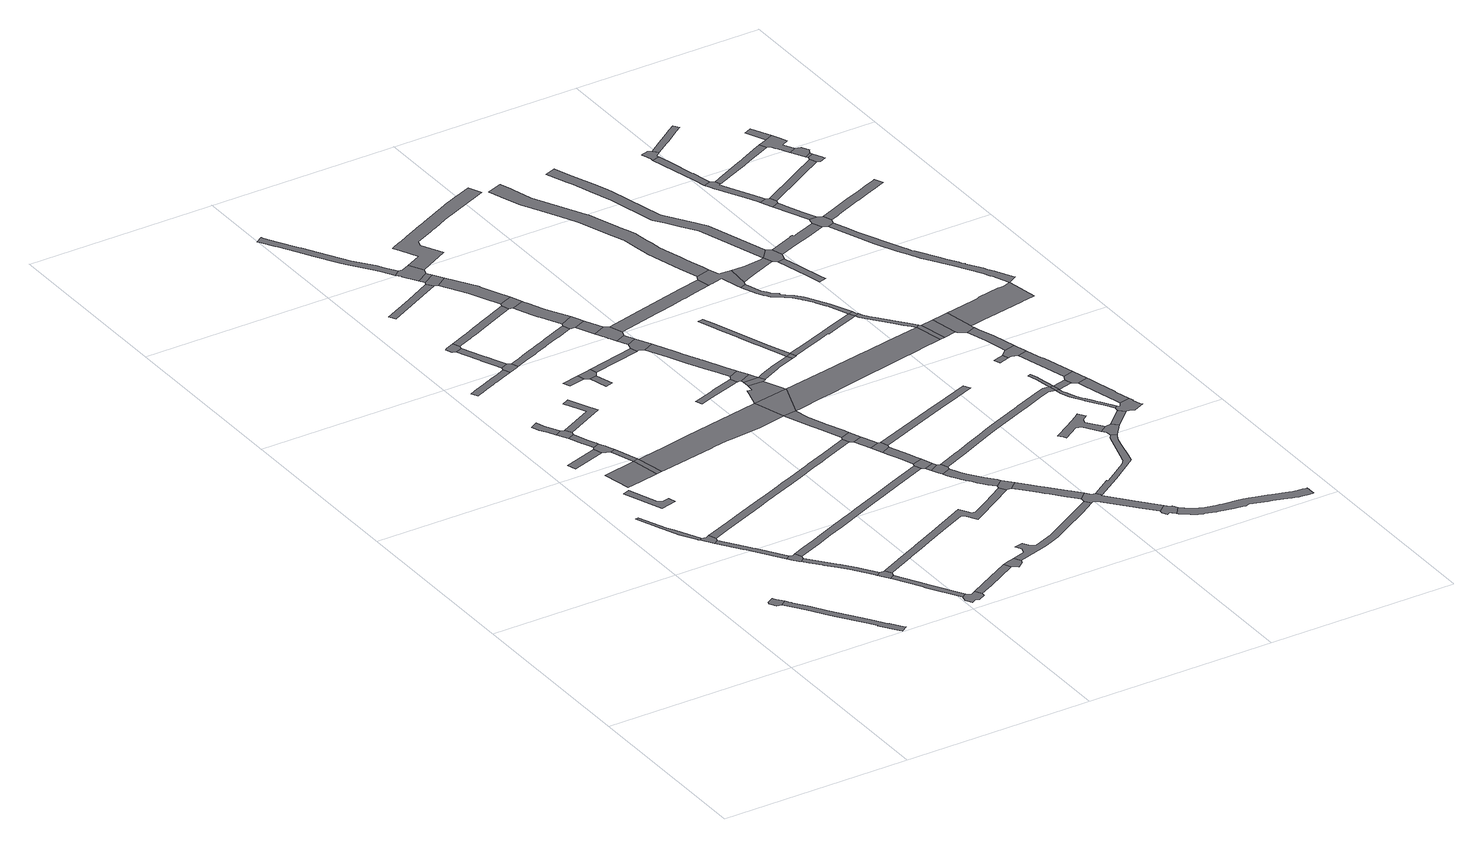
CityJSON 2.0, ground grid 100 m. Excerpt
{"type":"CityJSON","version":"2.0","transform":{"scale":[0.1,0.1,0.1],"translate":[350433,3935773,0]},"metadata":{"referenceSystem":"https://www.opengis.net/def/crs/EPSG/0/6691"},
"CityObjects":{
"road1":{"type":"Road","geometry":[{"type":"MultiSurface","lod":"1","boundaries":[[[0,1,2,3,4,5,6]]]}]},
"road2":{"type":"Road","attributes":{"RoadStructureAttribute.sectionType":"1"},"geometry":[{"type":"MultiSurface","lod":"1","boundaries":[[[7,8,9,10,11,12,13,14,15,16,17,18,19,20,21,22,23,24,25,26,0,6]]]}]},
"road3":{"type":"Road","attributes":{"RoadStructureAttribute.sectionType":"1"},"geometry":[{"type":"MultiSurface","lod":"1","boundaries":[[[27,28,29,30,31,32,33,34,35,36,37,38,39]]]}]},
"road4":{"type":"Road","geometry":[{"type":"MultiSurface","lod":"1","boundaries":[[[38,40,41,42,43,44,39]]]}]},
"road5":{"type":"Road","attributes":{"RoadStructureAttribute.sectionType":"1"},"geometry":[{"type":"MultiSurface","lod":"1","boundaries":[[[45,46,47,48,49,41,40,50,51,52,53]]]}]},
"road6":{"type":"Road","attributes":{"RoadStructureAttribute.sectionType":"1"},"geometry":[{"type":"MultiSurface","lod":"1","boundaries":[[[54,55,56,57,58,59,60]]]}]},
"road7":{"type":"Road","geometry":[{"type":"MultiSurface","lod":"1","boundaries":[[[61,62,63,45,53,64,65,66,67]]]}]},
"road8":{"type":"Road","attributes":{"RoadStructureAttribute.sectionType":"1"},"geometry":[{"type":"MultiSurface","lod":"1","boundaries":[[[68,69,70,71]]]}]},
"road9":{"type":"Road","attributes":{"RoadStructureAttribute.sectionType":"1"},"geometry":[{"type":"MultiSurface","lod":"1","boundaries":[[[72,73,74,75,76,77,78,67,66,79,80,81,82,83,84,85,86,87]]]}]},
"road10":{"type":"Road","attributes":{"function":"3","RoadStructureAttribute.sectionType":"1"},"geometry":[{"type":"MultiSurface","lod":"1","boundaries":[[[88,89,90,91,92]]]}]},
"road11":{"type":"Road","attributes":{"RoadStructureAttribute.sectionType":"1"},"geometry":[{"type":"MultiSurface","lod":"1","boundaries":[[[93,94,95,96,97,98,99,100]]]}]},
"road12":{"type":"Road","geometry":[{"type":"MultiSurface","lod":"1","boundaries":[[[101,93,100,102,103,104]]]}]},
"road13":{"type":"Road","geometry":[{"type":"MultiSurface","lod":"1","boundaries":[[[105,106,107,72,87,108,109]]]}]},
"road14":{"type":"Road","attributes":{"RoadStructureAttribute.sectionType":"1"},"geometry":[{"type":"MultiSurface","lod":"1","boundaries":[[[110,111,112,113,114,103,102,115,116,117,118,119,120]]]}]},
"road15":{"type":"Road","geometry":[{"type":"MultiSurface","lod":"1","boundaries":[[[121,122,123,124,120,119,71,70,125]]]}]},
"road16":{"type":"Road","geometry":[{"type":"MultiSurface","lod":"1","boundaries":[[[126,127,128,91,90]]]}]},
"road17":{"type":"Road","attributes":{"RoadStructureAttribute.sectionType":"1"},"geometry":[{"type":"MultiSurface","lod":"1","boundaries":[[[91,128,121,125]]]}]},
"road18":{"type":"Road","attributes":{"RoadStructureAttribute.sectionType":"1"},"geometry":[{"type":"MultiSurface","lod":"1","boundaries":[[[129,130,131,109,108,132,133,134,135,136]]]}]},
"road19":{"type":"Road","geometry":[{"type":"MultiSurface","lod":"1","boundaries":[[[135,137,138,139,140,141,142,143,144,145,146,136]]]}]},
"road20":{"type":"Road","attributes":{"RoadStructureAttribute.sectionType":"1"},"geometry":[{"type":"MultiSurface","lod":"1","boundaries":[[[147,148,149,150,151,152,153,154,155,156,157,158,159,160,161,162,163,164]]]}]},
"road21":{"type":"Road","attributes":{"RoadStructureAttribute.sectionType":"1"},"geometry":[{"type":"MultiSurface","lod":"1","boundaries":[[[165,166,167,168,169,170,171,172,101,104]]]}]},
"road22":{"type":"Road","geometry":[{"type":"MultiSurface","lod":"1","boundaries":[[[173,174,175,176,177,178,179]]]}]},
"road23":{"type":"Road","attributes":{"RoadStructureAttribute.sectionType":"1"},"geometry":[{"type":"MultiSurface","lod":"1","boundaries":[[[180,181,182,183,184,185,186,187,188,189,190,191,192,193,194,195,196,197,198,199,200,201,202,203,204,205,206,207,208,43,42]]]}]},
"road24":{"type":"Road","attributes":{"RoadStructureAttribute.sectionType":"1"},"geometry":[{"type":"MultiSurface","lod":"1","boundaries":[[[209,210,211,212,177,176,213,214,215,216,217,218,219]]]}]},
"road25":{"type":"Road","geometry":[{"type":"MultiSurface","lod":"1","boundaries":[[[218,147,164,220,221,222,223,219]]]}]},
"road26":{"type":"Road","attributes":{"RoadStructureAttribute.sectionType":"1"},"geometry":[{"type":"MultiSurface","lod":"1","boundaries":[[[224,225,144,143,226,227]]]}]},
"road27":{"type":"Road","attributes":{"RoadStructureAttribute.sectionType":"1"},"geometry":[{"type":"MultiSurface","lod":"1","boundaries":[[[228,229,230,231,232,233,234,235,236,237,238,62,61,239,240,241,242,243,244,245,246,247,248]]]}]},
"road28":{"type":"Road","attributes":{"RoadStructureAttribute.sectionType":"1"},"geometry":[{"type":"MultiSurface","lod":"1","boundaries":[[[249,250,251,252,253]]]}]},
"road29":{"type":"Road","attributes":{"function":"3","RoadStructureAttribute.sectionType":"1"},"geometry":[{"type":"MultiSurface","lod":"1","boundaries":[[[254,255,256,257,127,126,258,259,260,261,262,263,264]]]}]},
"road30":{"type":"Road","attributes":{"RoadStructureAttribute.sectionType":"1"},"geometry":[{"type":"MultiSurface","lod":"1","boundaries":[[[265,266,267,268,269,270]]]}]},
"road31":{"type":"Road","geometry":[{"type":"MultiSurface","lod":"1","boundaries":[[[271,272,224,227,273,274,275,276,277,278]]]}]},
"road32":{"type":"Road","geometry":[{"type":"MultiSurface","lod":"1","boundaries":[[[279,280,281,282]]]}]},
"road33":{"type":"Road","geometry":[{"type":"MultiSurface","lod":"1","boundaries":[[[283,284,253,252,279,282,285]]]}]},
"road34":{"type":"Road","attributes":{"RoadStructureAttribute.sectionType":"1"},"geometry":[{"type":"MultiSurface","lod":"1","boundaries":[[[286,287,288,289,290,291,292,293,294,295,296,297,298,299,300,301,302,303,304,305,306,307,308,309,310,311,106,105]]]}]},
"road35":{"type":"Road","attributes":{"RoadStructureAttribute.sectionType":"1"},"geometry":[{"type":"MultiSurface","lod":"1","boundaries":[[[312,313,314,315,316,317,318,179,178,319,320,321,322,323,324]]]}]},
"road36":{"type":"Road","attributes":{"RoadStructureAttribute.sectionType":"1"},"geometry":[{"type":"MultiSurface","lod":"1","boundaries":[[[325,326,327,328,329,330,331,332,333,334,335,336,337,338,339,340,341,342,343,344,345]]]}]},
"road37":{"type":"Road","attributes":{"RoadStructureAttribute.sectionType":"1"},"geometry":[{"type":"MultiSurface","lod":"1","boundaries":[[[346,347,348,349,350,351,352,353,354,355,356,357,358,223,222,359,360,361,362,363,364,365,366,367,368,369,370,371,372]]]}]},
"road38":{"type":"Road","geometry":[{"type":"MultiSurface","lod":"1","boundaries":[[[373,374,375,325,345,376,377,378,379]]]}]},
"road39":{"type":"Road","attributes":{"RoadStructureAttribute.sectionType":"1"},"geometry":[{"type":"MultiSurface","lod":"1","boundaries":[[[380,381,283,285]]]}]},
"road40":{"type":"Road","attributes":{"RoadStructureAttribute.sectionType":"1"},"geometry":[{"type":"MultiSurface","lod":"1","boundaries":[[[378,382,383,379]]]}]},
"road41":{"type":"Road","geometry":[{"type":"MultiSurface","lod":"1","boundaries":[[[382,267,266,384,385,383]]]}]},
"road42":{"type":"Road","attributes":{"RoadStructureAttribute.sectionType":"1"},"geometry":[{"type":"MultiSurface","lod":"1","boundaries":[[[386,387,388,385,384,389,390,391,392,393,394]]]}]},
"road43":{"type":"Road","geometry":[{"type":"MultiSurface","lod":"1","boundaries":[[[323,395,396,394,393,324]]]}]},
"road44":{"type":"Road","attributes":{"RoadStructureAttribute.sectionType":"1"},"geometry":[{"type":"MultiSurface","lod":"1","boundaries":[[[397,398,399,400,401,402,403,404,405,406,407,408,409,410,411,412]]]}]},
"road45":{"type":"Road","attributes":{"RoadStructureAttribute.sectionType":"1"},"geometry":[{"type":"MultiSurface","lod":"1","boundaries":[[[413,414,415,416,417,418,419,420,421,422,423,424,425,396,395]]]}]},
"road46":{"type":"Road","geometry":[{"type":"MultiSurface","lod":"1","boundaries":[[[371,426,427,428,420,419,372]]]}]},
"road47":{"type":"Road","attributes":{"RoadStructureAttribute.sectionType":"1"},"geometry":[{"type":"MultiSurface","lod":"1","boundaries":[[[277,429,430,431,432,433,434,435,436,437,438,439,440,441,442,443,444,445,446,447,448,449,450,278]]]}]},
"road48":{"type":"Road","attributes":{"RoadStructureAttribute.sectionType":"1"},"geometry":[{"type":"MultiSurface","lod":"1","boundaries":[[[451,427,426,452,453,454]]]}]},
"road49":{"type":"Road","geometry":[{"type":"MultiSurface","lod":"1","boundaries":[[[455,456,451,454,457,458,459,460,461,462]]]}]},
"road50":{"type":"Road","attributes":{"RoadStructureAttribute.sectionType":"1"},"geometry":[{"type":"MultiSurface","lod":"1","boundaries":[[[264,463,464,465,466,467,468,469,470,471,472,473]]]}]},
"road51":{"type":"Road","attributes":{"RoadStructureAttribute.sectionType":"1"},"geometry":[{"type":"MultiSurface","lod":"1","boundaries":[[[461,474,475,462]]]}]},
"road52":{"type":"Road","geometry":[{"type":"MultiSurface","lod":"1","boundaries":[[[195,476,477,478,467,466,196]]]}]},
"road53":{"type":"Road","geometry":[{"type":"MultiSurface","lod":"1","boundaries":[[[381,380,479,480,481,475,474]]]}]},
"road54":{"type":"Road","attributes":{"RoadStructureAttribute.sectionType":"1"},"geometry":[{"type":"MultiSurface","lod":"1","boundaries":[[[482,483,484,477,476]]]}]},
"road55":{"type":"Road","geometry":[{"type":"MultiSurface","lod":"1","boundaries":[[[485,254,264,473]]]}]},
"road56":{"type":"Road","geometry":[{"type":"MultiSurface","lod":"1","boundaries":[[[486,483,482,487,488,489]]]}]},
"road57":{"type":"Road","attributes":{"RoadStructureAttribute.sectionType":"1"},"geometry":[{"type":"MultiSurface","lod":"1","boundaries":[[[490,491,492,493,494,488,487,495,496,497,498]]]}]},
"road58":{"type":"Road","geometry":[{"type":"MultiSurface","lod":"1","boundaries":[[[247,499,500,490,498,248]]]}]},
"road59":{"type":"Road","attributes":{"RoadStructureAttribute.sectionType":"1"},"geometry":[{"type":"MultiSurface","lod":"1","boundaries":[[[501,500,499,502,503]]]}]},
"road60":{"type":"Road","attributes":{"RoadStructureAttribute.sectionType":"1"},"geometry":[{"type":"MultiSurface","lod":"1","boundaries":[[[504,505,506,507,508,509,510,511,512,513,481,480,514,515,516,517,518,519,520,521,522,523]]]}]},
"road61":{"type":"Road","geometry":[{"type":"MultiSurface","lod":"1","boundaries":[[[524,525,526,503,502,527,528]]]}]},
"road62":{"type":"Road","attributes":{"RoadStructureAttribute.sectionType":"1"},"geometry":[{"type":"MultiSurface","lod":"1","boundaries":[[[529,530,531,532,533,534,535,536,254,485]]]}]},
"road63":{"type":"Road","geometry":[{"type":"MultiSurface","lod":"1","boundaries":[[[537,538,539,540,541,504,523,542,397,412]]]}]},
"road64":{"type":"Road","attributes":{"RoadStructureAttribute.sectionType":"1"},"geometry":[{"type":"MultiSurface","lod":"1","boundaries":[[[543,544,545,546,547,548,549,550,551,552,553,554,555,556,557,558,559,560,561,562,563,564,565,566,567,524,528]]]}]},
"road65":{"type":"Road","geometry":[{"type":"MultiSurface","lod":"1","boundaries":[[[531,568,569,570,571,572,532]]]}]},
"road66":{"type":"Road","attributes":{"RoadStructureAttribute.sectionType":"1"},"geometry":[{"type":"MultiSurface","lod":"1","boundaries":[[[573,541,540,574,575,571,570]]]}]},
"road67":{"type":"Road","geometry":[{"type":"MultiSurface","lod":"1","boundaries":[[[298,576,577,578,557,556,299]]]}]},
"road68":{"type":"Road","attributes":{"RoadStructureAttribute.sectionType":"1"},"geometry":[{"type":"MultiSurface","lod":"1","boundaries":[[[579,580,581,582,583,584,585,586,587,588,589,590,591,592,593,594,595,596,597,598,374,373,599,600,601,602,603,604,605,606,607,608,609]]]}]},
"road69":{"type":"Road","attributes":{"RoadStructureAttribute.sectionType":"1"},"geometry":[{"type":"MultiSurface","lod":"1","boundaries":[[[610,611,612,613,614,615,616,578,577,617,618,619,620,621,622,623,624]]]}]},
"road70":{"type":"Road","attributes":{"RoadStructureAttribute.sectionType":"1"},"geometry":[{"type":"MultiSurface","lod":"1","boundaries":[[[625,626,627,570,569,628,629,630,631]]]}]},
"road71":{"type":"Road","attributes":{"RoadStructureAttribute.sectionType":"1"},"geometry":[{"type":"MultiSurface","lod":"1","boundaries":[[[632,633,456,455,634,635,636,637,638,639,640,641,642,643,644]]]}]},
"road72":{"type":"Road","attributes":{"RoadStructureAttribute.sectionType":"1"},"geometry":[{"type":"MultiSurface","lod":"1","boundaries":[[[645,646,647,648,649,650,651,652,653,654,655,656,657,625]]]}]},
"road73":{"type":"Road","geometry":[{"type":"MultiSurface","lod":"1","boundaries":[[[658,437,436,659,660,661,662,663,664,665,666,667,668,669,610,624]]]}]},
"road74":{"type":"Road","attributes":{"RoadStructureAttribute.sectionType":"1"},"geometry":[{"type":"MultiSurface","lod":"1","boundaries":[[[670,671,672,673,674,675,676,677,678,486,489]]]}]},
"road75":{"type":"Road","geometry":[{"type":"MultiSurface","lod":"1","boundaries":[[[679,645,625,631]]]}]},
"road76":{"type":"Road","geometry":[{"type":"MultiSurface","lod":"1","boundaries":[[[680,681,664,663,682,683,684,685,686,687]]]}]},
"road77":{"type":"Road","attributes":{"function":"3","RoadStructureAttribute.sectionType":"1"},"geometry":[{"type":"MultiSurface","lod":"1","boundaries":[[[688,689,690,691,692,693,694,695,485,473,696,697,698,699,700,701,702,703,704,705,706]]]}]},
"road78":{"type":"Road","attributes":{"RoadStructureAttribute.sectionType":"1"},"geometry":[{"type":"MultiSurface","lod":"1","boundaries":[[[707,708,709,710,711,712,713,714,715,716,717,718,719,720,721,526,525,722,723,724,725,726,727,728,729,730,731,732]]]}]},
"road79":{"type":"Road","attributes":{"RoadStructureAttribute.sectionType":"1"},"geometry":[{"type":"MultiSurface","lod":"1","boundaries":[[[733,734,735,736,737,738,739,740,741,668,667,742,743,744,745,746,747,748]]]}]},
"road80":{"type":"Road","attributes":{"RoadStructureAttribute.sectionType":"1"},"geometry":[{"type":"MultiSurface","lod":"1","boundaries":[[[679,749,750,751,752,753,754,755,756,757,758,759,760,761,762,763,764,765,645]]]}]},
"road81":{"type":"Road","attributes":{"RoadStructureAttribute.sectionType":"1"},"geometry":[{"type":"MultiSurface","lod":"1","boundaries":[[[766,767,768,769,770,771,772,773,774,775,776,777,778,779,780,781,782,783,784,785,786,787,788,789,790,791,792,793,794,795,796,797,798,799,800,801,802,803,804,805,806,807,808]]]}]},
"road82":{"type":"Road","geometry":[{"type":"MultiSurface","lod":"1","boundaries":[[[644,643,809,810,811,812,813,814,815,816,817,818,819,820,766,808]]]}]},
"road83":{"type":"Road","attributes":{"RoadStructureAttribute.sectionType":"1"},"geometry":[{"type":"MultiSurface","lod":"1","boundaries":[[[686,821,822,823,824,825,826,827,828,829,830,831,832,833,834,835,836,837,838,839,840,841,842,843,844,845,846,847,848,849,850,851,852,853,854,855,856,857,858,859,860,861,862,863,864,865,866,867,868,869,870,871,872,687]]]}]},
"road84":{"type":"Road","attributes":{"RoadStructureAttribute.sectionType":"1"},"geometry":[{"type":"MultiSurface","lod":"1","boundaries":[[[873,874,875,876,877,878,879,880,881,882,883,884,885]]]}]},
"road85":{"type":"Road","attributes":{"RoadStructureAttribute.sectionType":"1"},"geometry":[{"type":"MultiSurface","lod":"1","boundaries":[[[886,887,888,889,890,891,892,893,894,895,896,897,898,899,900,901,902,758,903,904,905,906,907,908,909,910,911,912,913,914,915,815,814]]]}]},
"road86":{"type":"Road","geometry":[{"type":"MultiSurface","lod":"1","boundaries":[[[884,916,733,748,917,918,919,920,885]]]}]},
"road87":{"type":"Road","geometry":[{"type":"MultiSurface","lod":"1","boundaries":[[[921,903,758,757,922]]]}]},
"road88":{"type":"Road","geometry":[{"type":"MultiSurface","lod":"1","boundaries":[[[816,923,924,925,926,927,928,929,817]]]}]},
"road89":{"type":"Road","attributes":{"RoadStructureAttribute.sectionType":"1"},"geometry":[{"type":"MultiSurface","lod":"1","boundaries":[[[930,931,932,933,934,935,936,922,757,937,938,939,940,941,942,688]]]}]},
"road90":{"type":"Road","attributes":{"RoadStructureAttribute.sectionType":"1"},"geometry":[{"type":"MultiSurface","lod":"1","boundaries":[[[943,944,919,918,945,946]]]}]},
"road91":{"type":"Road","geometry":[{"type":"MultiSurface","lod":"1","boundaries":[[[707,732,947,948]]]}]},
"road92":{"type":"Road","attributes":{"RoadStructureAttribute.sectionType":"1"},"geometry":[{"type":"MultiSurface","lod":"1","boundaries":[[[949,950,951,952,953,954,955,956,957,958,959,926,960,961,962,963,964,965,966,967,968,969]]]}]},
"road93":{"type":"Road","attributes":{"RoadStructureAttribute.sectionType":"1"},"geometry":[{"type":"MultiSurface","lod":"1","boundaries":[[[970,971,972,973,974,975,707,948]]]}]},
"road94":{"type":"Road","geometry":[{"type":"MultiSurface","lod":"1","boundaries":[[[976,977,930,688,706]]]}]},
"road95":{"type":"Road","attributes":{"RoadStructureAttribute.sectionType":"1"},"geometry":[{"type":"MultiSurface","lod":"1","boundaries":[[[732,978,979,980,981,982,983,984,985,986,987,988,989,990,991,992,993,994,995,996,997,947]]]}]},
"road96":{"type":"Road","attributes":{"RoadStructureAttribute.sectionType":"1"},"geometry":[{"type":"MultiSurface","lod":"1","boundaries":[[[998,999,1000,1001,1002]]]}]},
"road97":{"type":"Road","attributes":{"RoadStructureAttribute.sectionType":"1"},"geometry":[{"type":"MultiSurface","lod":"1","boundaries":[[[947,1003,1004,1005,1006,948]]]}]},
"road98":{"type":"Road","attributes":{"RoadStructureAttribute.sectionType":"1"},"geometry":[{"type":"MultiSurface","lod":"1","boundaries":[[[1007,1008,1009,1010,1011,1012,1013]]]}]},
"road99":{"type":"Road","attributes":{"RoadStructureAttribute.sectionType":"1"},"geometry":[{"type":"MultiSurface","lod":"1","boundaries":[[[977,976,1014,1015]]]}]},
"road100":{"type":"Road","geometry":[{"type":"MultiSurface","lod":"1","boundaries":[[[960,926,925,1013,1012,1016,1017]]]}]},
"road101":{"type":"Road","geometry":[{"type":"MultiSurface","lod":"1","boundaries":[[[1018,1019,987,986,943,946,1020,1021,1022,1023,1024,1025,1026,1027,1028,1029]]]}]},
"road102":{"type":"Road","geometry":[{"type":"MultiSurface","lod":"1","boundaries":[[[1030,1031,998,1002,1032,1033,1034,1035,1036,1037,1038,1039]]]}]},
"road103":{"type":"Road","geometry":[{"type":"MultiSurface","lod":"1","boundaries":[[[1040,1005,1004,1041,1042,1043]]]}]},
"road104":{"type":"Road","attributes":{"RoadStructureAttribute.sectionType":"1"},"geometry":[{"type":"MultiSurface","lod":"1","boundaries":[[[1028,1044,1045,1046,1047,1048,1042,1041,1049,1050,1051,1052,1053,1054,1029]]]}]},
"road105":{"type":"Road","geometry":[{"type":"MultiSurface","lod":"1","boundaries":[[[1055,1056,1015,1014,1057,1058,1059,1060,1061]]]}]},
"road106":{"type":"Road","attributes":{"RoadStructureAttribute.sectionType":"1"},"geometry":[{"type":"MultiSurface","lod":"1","boundaries":[[[1062,1063,1064,1035,1034,1040,1043]]]}]},
"road107":{"type":"Road","attributes":{"RoadStructureAttribute.sectionType":"1"},"geometry":[{"type":"MultiSurface","lod":"1","boundaries":[[[1065,1066,1067,1059,1058,1068,1069,1070,1071,1030,1039]]]}]},
"road108":{"type":"Road","attributes":{"RoadStructureAttribute.sectionType":"7"},"geometry":[{"type":"MultiSurface","lod":"1","boundaries":[[[1016,1072,1073,1074,1075,1076,1077,1078,1079,1080,1081,1082,1083,1084,1085,1086,1087,1088,1089,1017]]]}]},
"road109":{"type":"Road","attributes":{"RoadStructureAttribute.sectionType":"1"},"geometry":[{"type":"MultiSurface","lod":"1","boundaries":[[[1090,1091,1092,1093,1094,1095,1096,1097,1098,1099]]]}]},
"road110":{"type":"Road","geometry":[{"type":"MultiSurface","lod":"1","boundaries":[[[1100,1101,1102,1103,1104,1105,1106,1107,1108,1093,1092,1109,1110,1111,1112,1113,1114,1115,1116]]]}]},
"road111":{"type":"Road","attributes":{"function":"3","RoadStructureAttribute.sectionType":"7"},"geometry":[{"type":"MultiSurface","lod":"1","boundaries":[[[1117,1118,1119,1120,1121,1122,1123,1124,1125,1126,1127,1128,1129,1130,1131,1132,1133,1134,1135,1136,1137,1055,1061]]]}]},
"road112":{"type":"Road","geometry":[{"type":"MultiSurface","lod":"1","boundaries":[[[1138,1139,1140,1141,1142,1143,1144,1090,1099]]]}]},
"road113":{"type":"Road","geometry":[{"type":"MultiSurface","lod":"1","boundaries":[[[1115,1145,1146,1147,1148,1149,1150,1116]]]}]},
"road114":{"type":"Road","attributes":{"RoadStructureAttribute.sectionType":"1"},"geometry":[{"type":"MultiSurface","lod":"1","boundaries":[[[1151,1152,1153,1154,1155,1156,1147,1146,1157]]]}]},
"road115":{"type":"Road","geometry":[{"type":"MultiSurface","lod":"1","boundaries":[[[1158,1159,1160,1151,1157,1080,1079,1161]]]}]},
"road116":{"type":"Road","attributes":{"RoadStructureAttribute.sectionType":"1"},"geometry":[{"type":"MultiSurface","lod":"1","boundaries":[[[1162,1163,1164,1165,1166,1167,1168,1169,1170,1171,1172,1128,1173,1174,1175,1176,1177,1178,1179,1180,1181,1182,1183,1184,1185,1186,1187,1188,1189,1190,1191,1192,1193,1194,1195,1196,1197,1158,1161]]]}]},
"road117":{"type":"Road","attributes":{"RoadStructureAttribute.sectionType":"1"},"geometry":[{"type":"MultiSurface","lod":"1","boundaries":[[[1198,1199,1200,1201,1140,1139,1202,1203,1204,1205,1206]]]}]},
"road118":{"type":"Road","attributes":{"RoadStructureAttribute.sectionType":"1"},"geometry":[{"type":"MultiSurface","lod":"1","boundaries":[[[1207,1208,1209,1210,1211,1212,1108,1107,1213,1214,1215,1216,1217,1218]]]}]},
"road119":{"type":"Road","attributes":{"RoadStructureAttribute.sectionType":"1"},"geometry":[{"type":"MultiSurface","lod":"1","boundaries":[[[1219,1220,1221,1222,1223,1224,1225,1226,1227,1228,1150,1149]]]}]},
"road120":{"type":"Road","attributes":{"RoadStructureAttribute.sectionType":"1"},"geometry":[{"type":"MultiSurface","lod":"1","boundaries":[[[1229,1230,1231,1232,1233,1234,1235,1160,1159,1236,1237,1238,1239,1240,1241,1242,1243,1244]]]}]},
"road121":{"type":"Road","geometry":[{"type":"MultiSurface","lod":"1","boundaries":[[[1245,1246,1247,1248,1249,1250,1251,1207,1218,1252,1253,1254,1255,1256,1257]]]}]},
"road122":{"type":"Road","attributes":{"RoadStructureAttribute.sectionType":"1"},"geometry":[{"type":"MultiSurface","lod":"1","boundaries":[[[1258,1259,1250,1249]]]}]},
"road123":{"type":"Road","geometry":[{"type":"MultiSurface","lod":"1","boundaries":[[[1256,1260,1261,1262,1263,1264,1257]]]}]},
"road124":{"type":"Road","attributes":{"RoadStructureAttribute.sectionType":"1"},"geometry":[{"type":"MultiSurface","lod":"1","boundaries":[[[1261,1260,1265,1266]]]}]},
"road125":{"type":"Road","geometry":[{"type":"MultiSurface","lod":"1","boundaries":[[[1265,1224,1223,1267,1268,1269,1270,1266]]]}]}
},
"vertices":[
[302,530,0],[276,566,0],[268,581,0],[232,562,0],[230,547,0],[249,513,0],[272,509,0],
[288,486,0],[302,465,0],[344,405,0],[392,335,0],[424,288,0],[514,156,0],[547,108,0],[545,107,0],[607,18,0],[616,5,0],[649,27,0],[640,40,0],[601,97,0],[599,96,0],[544,177,0],[422,354,0],[375,424,0],[324,498,0],[321,503,0],[318,507,0],
[283,1222,0],[281,1225,0],[218,1351,0],[199,1389,0],[138,1536,0],[121,1531,0],[176,1396,0],[194,1351,0],[214,1301,0],[262,1222,0],[265,1216,0],[270,1209,0],[284,1219,0],
[313,1148,0],[337,1165,0],[342,1184,0],[327,1222,0],[311,1215,0],
[540,867,0],[446,1007,0],[443,1010,0],[443,1011,0],[418,1048,0],[394,1032,0],[398,1026,0],[416,999,0],[517,849,0],
[197,1753,0],[276,1546,0],[363,1571,0],[353,1609,0],[320,1600,0],[293,1614,0],[235,1768,0],
[588,830,0],[572,867,0],[559,861,0],[530,829,0],[555,800,0],[561,792,0],[583,811,0],
[119,2114,0],[134,2066,0],[313,2124,0],[298,2171,0],
[815,516,0],[808,526,0],[755,602,0],[749,611,0],[699,673,0],[696,676,0],[657,722,0],[586,762,0],[627,714,0],[632,707,0],[676,655,0],[695,632,0],[713,610,0],[726,593,0],[781,513,0],[790,499,0],
[249,1794,0],[322,1807,0],[426,1827,0],[397,1982,0],[217,1943,0],
[259,2397,0],[219,2470,0],[210,2497,0],[203,2518,0],[165,2495,0],[181,2455,0],[204,2414,0],[223,2378,0],
[278,2391,0],[255,2320,0],[291,2337,0],[297,2356,0],
[859,478,0],[841,514,0],[834,511,0],[829,442,0],[854,459,0],
[340,2217,0],[333,2232,0],[326,2247,0],[319,2264,0],[317,2269,0],[277,2262,0],[282,2249,0],[289,2231,0],[297,2215,0],[309,2189,0],[345,2205,0],
[381,2119,0],[372,2144,0],[361,2169,0],[360,2172,0],[353,2109,0],
[456,1832,0],[427,1985,0],[425,1992,0],
[947,292,0],[938,309,0],[855,457,0],[831,440,0],[910,299,0],[920,281,0],[1018,120,0],[1043,135,0],
[1014,104,0],[1010,85,0],[1030,50,0],[1052,63,0],[1071,57,0],[1108,77,0],[1112,97,0],[1093,132,0],[1069,119,0],[1050,125,0],
[335,3010,0],[282,2986,0],[242,2969,0],[232,2965,0],[223,2961,0],[186,2945,0],[162,2935,0],[139,2926,0],[93,2906,0],[110,2873,0],[152,2890,0],[176,2900,0],[227,2922,0],[240,2928,0],[253,2933,0],[298,2952,0],[309,2956,0],[351,2974,0],
[419,2419,0],[509,2465,0],[477,2534,0],[439,2617,0],[403,2600,0],[440,2519,0],[457,2483,0],[369,2438,0],
[219,3314,0],[208,3308,0],[221,3271,0],[240,3264,0],[276,3280,0],[280,3297,0],[263,3334,0],
[434,1222,0],[511,1254,0],[590,1286,0],[626,1301,0],[665,1317,0],[731,1345,0],[763,1358,0],[784,1367,0],[858,1397,0],[879,1406,0],[970,1443,0],[1081,1489,0],[1100,1498,0],[1131,1510,0],[1159,1522,0],[1333,1594,0],[1320,1632,0],[1177,1573,0],[1065,1527,0],[1057,1523,0],[919,1466,0],[870,1446,0],[842,1434,0],[748,1395,0],[728,1387,0],[628,1346,0],[611,1339,0],[574,1324,0],[465,1279,0],
[357,3092,0],[332,3151,0],[327,3162,0],[321,3178,0],[262,3214,0],[290,3146,0],[293,3139,0],[294,3135,0],[324,3066,0],[340,3029,0],[377,3046,0],
[375,2984,0],[402,2996,0],[411,2999,0],[395,3036,0],
[1338,267,0],[1227,206,0],[1188,138,0],[1356,231,0],
[1310,1181,0],[1205,1137,0],[1025,1060,0],[1001,1050,0],[937,1023,0],[852,987,0],[790,960,0],[775,954,0],[711,926,0],[637,895,0],[622,889,0],[717,885,0],[805,923,0],[890,959,0],[1046,1026,0],[1047,1026,0],[1122,1058,0],[1220,1100,0],[1306,1136,0],[1485,1213,0],[1470,1250,0],
[504,2757,0],[519,2719,0],[602,2739,0],[605,2740,0],[596,2779,0],
[1155,2128,0],[727,2044,0],[589,2017,0],[453,1990,0],[478,1836,0],[764,1890,0],[779,1893,0],[862,1908,0],[893,1911,0],[1054,1926,0],[1206,1961,0],
[327,3751,0],[475,3827,0],[452,3861,0],[309,3786,0],[147,3703,0],[165,3667,0],
[1389,285,0],[1377,281,0],[1373,226,0],[1375,225,0],[1386,211,0],[1418,236,0],[1424,255,0],[1406,291,0],
[631,2724,0],[657,2627,0],[696,2638,0],[670,2733,0],
[676,2797,0],[655,2792,0],[686,2759,0],
[869,483,0],[1008,552,0],[1018,557,0],[1094,594,0],[1157,625,0],[1266,679,0],[1268,680,0],[1405,747,0],[1418,741,0],[1423,738,0],[1458,679,0],[1493,700,0],[1713,833,0],[1692,868,0],[1569,793,0],[1484,742,0],[1465,746,0],[1456,760,0],[1429,804,0],[1248,715,0],[1245,713,0],[1085,635,0],[1076,630,0],[951,568,0],[922,554,0],[851,519,0],
[557,3468,0],[539,3460,0],[478,3432,0],[451,3419,0],[442,3415,0],[373,3383,0],[345,3370,0],[361,3332,0],[371,3337,0],[408,3354,0],[537,3413,0],[655,3466,0],[644,3508,0],
[410,4032,0],[372,4092,0],[349,4130,0],[273,4229,0],[188,4373,0],[143,4449,0],[135,4462,0],[83,4551,0],[44,4617,0],[37,4630,0],[3,4608,0],[8,4598,0],[50,4527,0],[57,4516,0],[107,4430,0],[152,4355,0],[220,4243,0],[236,4213,0],[315,4102,0],[336,4073,0],[377,4008,0],
[731,3179,0],[686,3160,0],[671,3153,0],[664,3150,0],[616,3130,0],[588,3118,0],[563,3107,0],[552,3102,0],[543,3098,0],[497,3078,0],[482,3071,0],[455,3060,0],[417,3044,0],[425,3005,0],[457,3019,0],[470,3024,0],[541,3054,0],[557,3061,0],[575,3068,0],[579,3070,0],[616,3085,0],[624,3089,0],[665,3106,0],[711,3125,0],[715,3126,0],[796,3160,0],[784,3201,0],
[515,3975,0],[476,4051,0],[432,4028,0],[395,3981,0],[397,3979,0],[441,3906,0],[507,3947,0],
[949,2821,0],[940,2860,0],
[458,3878,0],[524,3918,0],
[493,3821,0],[555,3867,0],
[684,3632,0],[651,3709,0],[651,3710,0],[550,3728,0],[570,3695,0],[572,3692,0],[610,3611,0],[649,3524,0],[718,3554,0],
[676,3462,0],[745,3492,0],
[1177,2374,0],[1058,2333,0],[1048,2329,0],[1034,2324,0],[1006,2315,0],[1005,2314,0],[940,2291,0],[933,2289,0],[946,2253,0],[1017,2278,0],[1044,2287,0],[1045,2288,0],[1108,2309,0],[1125,2315,0],[1180,2334,0],[1190,2337,0],
[678,3456,0],[699,3406,0],[722,3354,0],[732,3333,0],[738,3322,0],[767,3265,0],[792,3218,0],[859,3253,0],[805,3357,0],[792,3381,0],[790,3387,0],[758,3461,0],[748,3485,0],
[823,3158,0],[891,3189,0],[874,3224,0],
[1564,297,0],[1600,308,0],[1655,331,0],[1684,343,0],[1831,430,0],[1833,431,0],[1899,471,0],[1982,522,0],[1961,556,0],[1917,529,0],[1821,471,0],[1812,465,0],[1666,379,0],[1664,378,0],[1613,357,0],[1588,346,0],[1562,338,0],[1534,350,0],[1513,385,0],[1468,372,0],[1486,340,0],[1475,312,0],
[936,3091,0],[824,3156,0],[859,3083,0],[869,3061,0],
[986,3008,0],[962,3078,0],[899,2995,0],[900,2992,0],[902,2988,0],[903,2987,0],[920,2952,0],[975,2978,0],
[1265,1809,0],[1271,1794,0],[1294,1734,0],[1327,1650,0],[1379,1671,0],[1369,1696,0],[1333,1788,0],[1298,1878,0],[1297,1878,0],[1291,1892,0],[1277,1968,0],
[947,2896,0],[1001,2924,0],
[1353,1586,0],[1405,1607,0],[1396,1629,0],
[958,2823,0],[986,2812,0],[1042,2839,0],
[1388,1496,0],[1440,1517,0],[1411,1590,0],
[1347,2159,0],
[1454,1513,0],[1413,1433,0],[1464,1459,0],[1468,1475,0],
[1531,1284,0],[1519,1316,0],[1511,1336,0],[1494,1379,0],[1474,1430,0],[1427,1398,0],[1440,1364,0],[1451,1336,0],[1478,1268,0],
[1503,1204,0],[1554,1224,0],
[1560,1210,0],[1516,1173,0],[1563,1202,0],
[1243,2423,0],[1223,2463,0],[1215,2480,0],[1161,2592,0],[1158,2597,0],[1152,2610,0],[1114,2689,0],[1107,2703,0],[1060,2801,0],[1056,2809,0],[1013,2758,0],[1032,2718,0],[1034,2715,0],[1065,2650,0],[1076,2627,0],[1079,2620,0],[1086,2605,0],[1126,2523,0],[1162,2449,0],[1189,2396,0],
[1591,1139,0],[1597,1159,0],[1582,1196,0],[1532,1137,0],[1541,1116,0],
[1345,2164,0],[1339,2177,0],[1295,2276,0],[1213,2278,0],[1213,2262,0],[1210,2236,0],[1185,2240,0],[1179,2216,0],
[1193,2337,0],[1204,2336,0],[1208,2334,0],[1209,2333,0],[1272,2364,0],[1180,2375,0],
[1550,1097,0],[1562,1074,0],[1575,1054,0],[1585,1037,0],[1589,1030,0],[1601,1012,0],[1620,984,0],[1634,964,0],[1643,952,0],[1652,940,0],[1660,929,0],[1668,920,0],[1681,905,0],[1696,887,0],[1739,924,0],[1732,932,0],[1727,938,0],[1726,939,0],[1697,975,0],[1694,979,0],[1678,1000,0],[1656,1029,0],[1636,1060,0],[1620,1086,0],[1608,1106,0],
[1310,2284,0],[1312,2285,0],[1295,2316,0],[1214,2317,0],[1214,2298,0],
[1286,2335,0],[1212,2328,0],[1214,2320,0],
[1720,838,0],[1740,836,0],[1783,873,0],
[1091,4500,0],[1039,4478,0],[1026,4473,0],[989,4458,0],[919,4427,0],[911,4424,0],[751,4346,0],[747,4344,0],[722,4332,0],[715,4329,0],[685,4315,0],[664,4303,0],[647,4295,0],[644,4293,0],[571,4257,0],[548,4246,0],[507,4224,0],[497,4219,0],[520,4179,0],[562,4096,0],[561,4000,0],[679,4063,0],[620,4176,0],[630,4206,0],[733,4257,0],[750,4265,0],[767,4274,0],[844,4312,0],[1017,4386,0],[1061,4405,0],[1120,4430,0],
[2002,618,0],[1961,665,0],[1958,669,0],[1886,752,0],[1876,765,0],[1872,769,0],[1833,814,0],[1742,834,0],[1788,782,0],[1830,734,0],[1846,715,0],[1853,706,0],[1917,632,0],[1941,604,0],[1961,581,0],
[1509,2412,0],[1411,2373,0],[1328,2335,0],[1342,2301,0],[1412,2336,0],[1424,2342,0],[1522,2381,0],
[1422,3193,0],[1155,3126,0],[1077,3031,0],[1169,3054,0],[1213,3065,0],[1232,3069,0],[1311,3089,0],[1380,3107,0],[1403,3112,0],[1435,3120,0],[1508,3139,0],[1552,3150,0],[1535,3221,0],
[1536,2423,0],[1493,2541,0],[1444,2678,0],[1409,2776,0],[1384,2845,0],[1363,2904,0],[1334,2897,0],[1370,2796,0],[1377,2775,0],[1413,2675,0],[1414,2671,0],[1448,2580,0],[1453,2566,0],
[1964,575,0],[1991,527,0],[2012,521,0],[2105,413,0],[2143,368,0],[2210,290,0],[2253,327,0],[2152,443,0],[2055,556,0],[2063,561,0],[2046,588,0],[2026,590,0],
[1515,1494,0],[1688,1561,0],[1857,1627,0],[1980,1674,0],[2071,1709,0],[2053,1745,0],[1928,1697,0],[1850,1667,0],[1501,1531,0],
[1549,2392,0],
[2283,302,0],[2273,303,0],[2208,270,0],[2224,246,0],[2239,256,0],[2248,247,0],[2263,232,0],[2297,276,0],
[2159,2311,0],[1971,2276,0],[1863,2256,0],[1808,2245,0],[1802,2244,0],[1752,2235,0],[1749,2234,0],[1644,2215,0],[1311,1975,0],[1442,2002,0],[1497,2014,0],[1603,2036,0],[1780,2073,0],[1796,2076,0],[1922,2102,0],[2059,2131,0],[2081,2136,0],[2180,2157,0],[2191,2159,0],
[2386,1523,0],[2383,1524,0],[2382,1524,0],[2352,1529,0],[2295,1505,0],[2169,1454,0],[2141,1442,0],[2133,1439,0],[1975,1374,0],[1960,1368,0],[1929,1354,0],[1881,1331,0],[1790,1289,0],[1720,1256,0],[1701,1248,0],[1736,1219,0],[1819,1258,0],[1943,1316,0],[1974,1330,0],[1976,1331,0],[2158,1405,0],[2207,1426,0],[2298,1463,0],[2357,1487,0],[2382,1483,0],[2393,1481,0],
[2389,1001,0],[2372,978,0],[2327,821,0],[2315,779,0],[2314,774,0],[2294,749,0],[2182,670,0],[2154,651,0],[2150,658,0],[2196,650,0],[2348,757,0],[2353,779,0],[2359,802,0],[2384,907,0],[2397,952,0],[2417,985,0],
[1551,2393,0],[1609,2416,0],[1631,2425,0],[1731,2463,0],[1784,2483,0],[1785,2480,0],[1847,2503,0],[1960,2547,0],[1974,2553,0],[1960,2583,0],[1834,2538,0],[1772,2514,0],[1771,2514,0],[1602,2450,0],[1595,2447,0],[1588,2444,0],[1541,2425,0],
[1629,3271,0],[1618,3307,0],[1598,3377,0],[1588,3410,0],[1579,3440,0],[1553,3527,0],[1550,3541,0],[1548,3547,0],[1545,3561,0],[1536,3620,0],[1531,3653,0],[1525,3688,0],[1518,3733,0],[1518,3734,0],[1501,3781,0],[1487,3820,0],[1483,3832,0],[1455,3910,0],[1428,3991,0],[1421,4004,0],[1351,4139,0],[1285,4267,0],[1283,4274,0],[1255,4370,0],[1250,4391,0],[1230,4446,0],[1150,4418,0],[1185,4316,0],[1211,4238,0],[1261,4140,0],[1298,4068,0],[1325,4013,0],[1353,3959,0],[1421,3772,0],[1442,3715,0],[1442,3713,0],[1444,3695,0],[1457,3607,0],[1464,3558,0],[1467,3541,0],[1467,3540,0],[1521,3351,0],[1550,3248,0],
[1575,3156,0],[1576,3156,0],[1600,3162,0],[1635,3171,0],[1661,3068,0],[1666,3055,0],[1698,3067,0],[1707,3087,0],[1712,3211,0],[1695,3212,0],[1646,3214,0],[1631,3263,0],
[2269,225,0],[2288,209,0],[2313,190,0],[2331,178,0],[2342,172,0],[2354,167,0],[2367,162,0],[2372,161,0],[2406,151,0],[2427,145,0],[2436,144,0],[2511,126,0],[2556,121,0],[2572,119,0],[2593,123,0],[2680,99,0],[2702,92,0],[2786,66,0],[2790,64,0],[2803,61,0],[2823,56,0],[2840,53,0],[2865,51,0],[2892,49,0],[2899,49,0],[2899,105,0],[2892,105,0],[2874,106,0],[2856,107,0],[2847,108,0],[2842,109,0],[2836,110,0],[2825,112,0],[2806,117,0],[2713,146,0],[2708,148,0],[2654,163,0],[2620,172,0],[2595,178,0],[2571,182,0],[2501,189,0],[2493,190,0],[2475,192,0],[2457,195,0],[2417,205,0],[2393,211,0],[2376,217,0],[2367,221,0],[2365,222,0],[2349,232,0],[2334,243,0],[2320,255,0],
[2351,1163,0],[2356,1186,0],[2387,1206,0],[2362,1244,0],[2339,1228,0],[2264,1178,0],[2179,1125,0],[2195,1100,0],[2203,1087,0],[2287,1139,0],[2317,1134,0],[2371,1053,0],[2409,1078,0],
[1673,3036,0],[1677,3028,0],[1700,2968,0],[1718,2938,0],[1722,2933,0],[1739,2909,0],[1789,2870,0],[1819,2845,0],[1845,2812,0],[1848,2808,0],[1863,2784,0],[1881,2756,0],[1884,2749,0],[1906,2711,0],[1911,2701,0],[1913,2698,0],[1960,2585,0],[1984,2593,0],[1935,2708,0],[1902,2768,0],[1891,2785,0],[1865,2826,0],[1837,2862,0],[1805,2889,0],[1786,2904,0],[1782,2907,0],[1789,2911,0],[1762,2932,0],[1745,2955,0],[1729,2981,0],
[2387,1030,0],[2419,990,0],[2473,1056,0],[2445,1087,0],[2439,1082,0],
[1991,2576,0],[1997,2563,0],
[1737,3103,0],[1799,3129,0],[1917,3178,0],[1899,3226,0],[1883,3221,0],[1776,3208,0],[1774,3208,0],
[2178,2327,0],[2143,2369,0],[2107,2414,0],[2044,2490,0],[2025,2514,0],[2018,2523,0],[2007,2541,0],[1984,2531,0],[1985,2529,0],[1998,2509,0],[2088,2398,0],[2119,2360,0],[2144,2330,0],
[2537,1173,0],[2514,1151,0],[2517,1097,0],[2565,1142,0],
[2412,1478,0],[2405,1520,0],
[1461,4409,0],[1504,4296,0],[1516,4264,0],[1547,4170,0],[1588,4045,0],[1649,3798,0],[1650,3796,0],[1653,3792,0],[1687,3741,0],[1731,3670,0],[1780,3593,0],[1947,3284,0],[1841,3612,0],[1807,3664,0],[1716,3806,0],[1705,3821,0],[1632,4115,0],[1624,4141,0],[1598,4219,0],[1553,4337,0],[1518,4430,0],
[2389,1615,0],[2384,1631,0],[2373,1667,0],[2356,1659,0],[2372,1607,0],[2383,1540,0],
[2219,2165,0],[2187,2316,0],
[2398,1445,0],[2417,1395,0],[2422,1387,0],[2449,1341,0],[2455,1332,0],[2458,1327,0],[2494,1270,0],[2509,1248,0],[2540,1199,0],[2556,1209,0],[2510,1280,0],[2508,1283,0],[2507,1285,0],[2481,1324,0],[2469,1344,0],[2465,1350,0],[2445,1383,0],[2434,1403,0],[2425,1430,0],[2415,1457,0],
[2358,1881,0],[2309,1867,0],[2300,1865,0],[2311,1832,0],[2368,1849,0],
[2417,1480,0],[2489,1499,0],[2478,1538,0],[2408,1519,0],
[1982,2984,0],[2002,2903,0],[2041,2913,0],[2033,2943,0],[2000,3076,0],[1977,3168,0],[1938,3158,0],
[2285,2179,0],[2257,2329,0],
[1991,3208,0],[1974,3267,0],
[2576,1211,0],[2565,1196,0],[2571,1146,0],[2576,1147,0],[2583,1144,0],[2609,1132,0],[2666,1159,0],[2659,1172,0],[2644,1211,0],[2648,1213,0],[2642,1236,0],[2584,1222,0],
[2393,1915,0],[2387,1910,0],[2383,1854,0],[2387,1853,0],[2418,1844,0],[2472,1858,0],[2468,1871,0],[2467,1877,0],[2466,1879,0],[2452,1931,0],
[2494,1566,0],[2517,1483,0],[2575,1499,0],[2552,1582,0],
[2620,1322,0],[2620,1326,0],[2592,1436,0],[2589,1447,0],[2580,1478,0],[2522,1462,0],[2524,1457,0],[2531,1432,0],[2539,1399,0],[2558,1323,0],[2561,1311,0],
[2347,2346,0],[2317,2340,0],[2291,2170,0],[2331,2148,0],[2382,2167,0],[2379,2182,0],[2379,2189,0],
[2505,1756,0],[2502,1765,0],[2497,1764,0],
[2420,2053,0],[2390,2144,0],[2387,2155,0],[2365,2038,0],[2388,1937,0],[2390,1927,0],[2392,1920,0],
[2101,3250,0],[2141,3265,0],[2156,3270,0],[2157,3271,0],[2168,3275,0],[2205,3289,0],[2281,3321,0],[2282,3322,0],[2260,3373,0],[2176,3339,0],[2158,3332,0],[2139,3324,0],[2136,3322,0],[2127,3319,0],[2122,3329,0],[2122,3328,0],[2110,3324,0],[2103,3321,0],
[1945,4252,0],[2011,3995,0],[2026,3934,0],[2063,3945,0],[2055,3978,0],[2038,4051,0],[2035,4063,0],[2032,4076,0],[2007,4180,0],[1987,4262,0],
[2193,3685,0],[2186,3702,0],[2158,3757,0],[2110,3851,0],[2109,3853,0],[2090,3891,0],[2086,3899,0],[2097,3904,0],[2084,3934,0],[2039,3900,0],[2049,3880,0],[2067,3846,0],[2070,3839,0],[2126,3730,0],[2156,3668,0],[2159,3661,0],[2197,3677,0],
[2384,2190,0],[2391,2191,0],[2455,2203,0],[2535,2218,0],[2572,2225,0],[2576,2226,0],[2595,2230,0],[2695,2248,0],[2711,2252,0],[2719,2253,0],[2773,2263,0],[2742,2428,0],[2703,2413,0],[2690,2410,0],[2689,2414,0],[2670,2411,0],[2552,2389,0],[2544,2387,0],[2545,2383,0],[2519,2378,0],[2455,2366,0],
[1983,4279,0],[2009,4297,0],[1989,4325,0],[1976,4330,0],[1969,4333,0],[1930,4323,0],[1945,4268,0],
[2171,3633,0],[2186,3597,0],[2224,3614,0],[2229,3628,0],[2231,3633,0],[2216,3670,0],
[2309,3409,0],[2276,3488,0],[2255,3539,0],[2241,3574,0],[2232,3593,0],[2227,3608,0],[2266,3409,0],
[2344,3323,0],[2354,3351,0],[2337,3399,0],[2307,3309,0],
[2349,3203,0],[2405,3060,0],[2457,2945,0],[2484,2894,0],[2515,2832,0],[2529,2810,0],[2605,2690,0],[2683,2564,0],[2699,2526,0],[2706,2512,0],[2715,2490,0],[2791,2455,0],[2785,2466,0],[2741,2545,0],[2737,2552,0],[2719,2584,0],[2709,2602,0],[2686,2643,0],[2661,2681,0],[2660,2682,0],[2650,2698,0],[2643,2709,0],[2612,2760,0],[2593,2790,0],[2525,2903,0],[2521,2909,0],[2519,2912,0],[2504,2946,0],[2495,2963,0],[2455,3052,0],[2444,3076,0],[2436,3095,0],[2396,3190,0],[2391,3202,0],[2386,3215,0],[2367,3263,0],
[2193,4469,0],[2159,4446,0],[2102,4406,0],[2060,4376,0],[2078,4346,0],[2096,4359,0],[2116,4373,0],[2179,4417,0],[2213,4441,0],
[2437,4106,0],[2393,4086,0],[2307,4043,0],[2296,4037,0],[2266,4023,0],[2123,3953,0],[2165,3934,0],[2169,3936,0],[2280,3988,0],[2322,4008,0],[2410,4050,0],[2453,4070,0],
[2279,3661,0],[2390,3725,0],[2404,3733,0],[2476,3775,0],[2579,3834,0],[2562,3871,0],[2545,3861,0],[2459,3811,0],[2386,3769,0],[2253,3692,0],
[2717,3556,0],[2710,3553,0],[2649,3528,0],[2600,3508,0],[2536,3482,0],[2511,3472,0],[2419,3433,0],[2400,3370,0],[2414,3377,0],[2531,3426,0],[2555,3436,0],[2559,3437,0],[2619,3461,0],[2683,3488,0],[2712,3499,0],[2737,3510,0],
[2530,4050,0],[2533,4052,0],[2567,4069,0],[2548,4112,0],[2531,4149,0],[2490,4130,0],[2488,4129,0],[2472,4063,0],[2483,4043,0],[2491,4029,0],[2520,3976,0],[2522,3973,0],[2558,3993,0],
[2482,4255,0],[2441,4236,0],
[2561,3901,0],[2595,3919,0],[2605,3943,0],[2609,3945,0],[2588,3983,0],
[2568,3890,0],[2601,3907,0],
[2598,3829,0],[2632,3845,0],[2627,3855,0],[2625,3859,0]
]}
